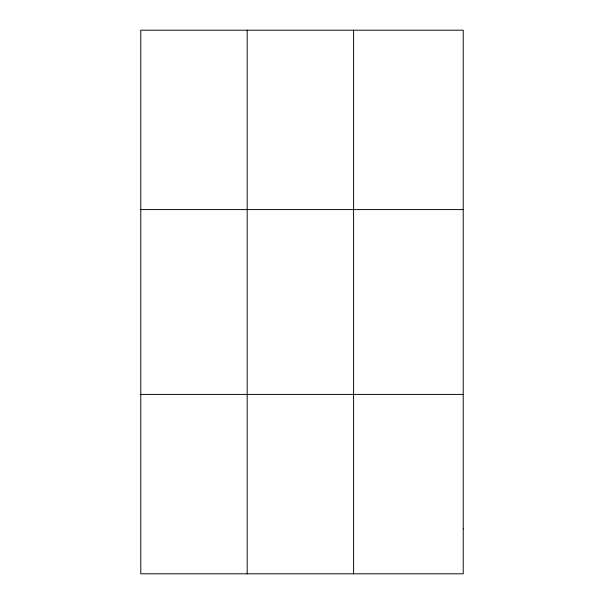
<?xml version="1.0" encoding="UTF-8"?>
<svg xmlns="http://www.w3.org/2000/svg" width="604" height="604" viewBox="0 0 604 604"><rect width="100%" height="100%" fill="white"/><g stroke="black" fill="none" stroke-linecap="round" stroke-linejoin="round"><path stroke-width="0.91" d="M247.187 573.8L247.187 30.2M353.589 573.8L353.589 30.2M140.777 209.588L463.223 209.588M140.777 394.412L463.223 394.412M463.223 528.953L463.223 573.8L140.777 573.8L140.777 30.2L463.223 30.2L463.223 528.953"/></g></svg>
